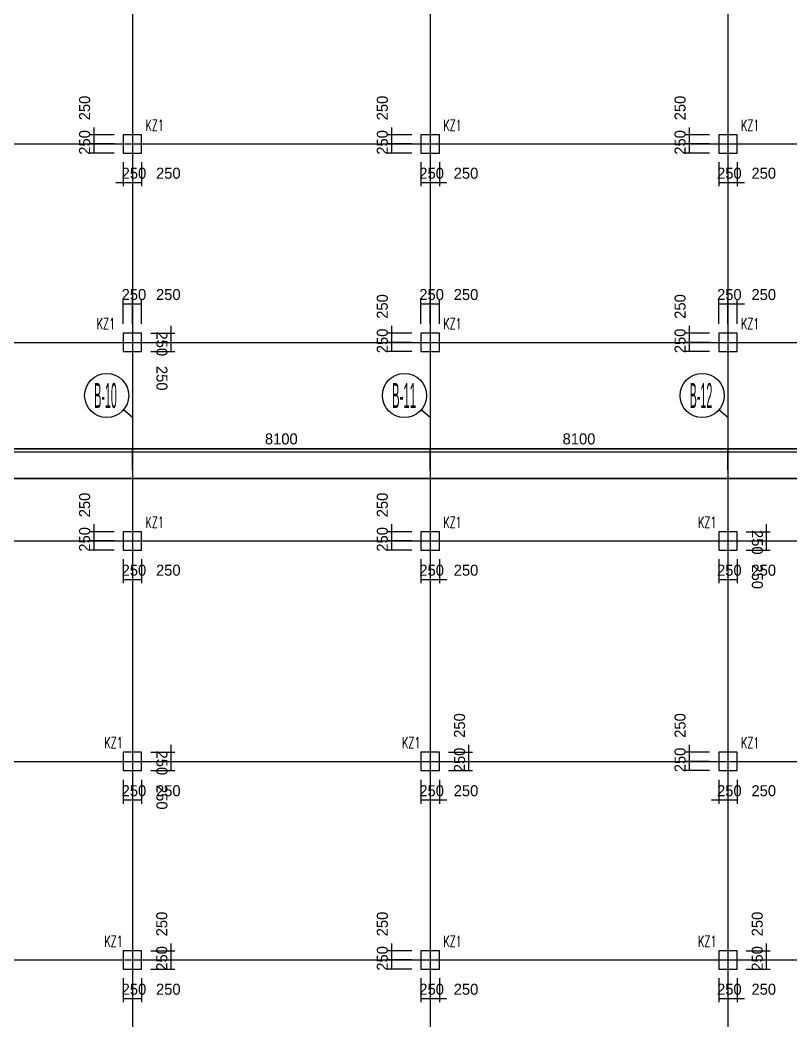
# Model space of a CAD drawing. Extents: x 387171 to 699106, y 11966 to 245688.
# Drawn here: x 543799 to 564775, y 131626 to 158858 of the extents above; entities that cross this region are included whole.
import ezdxf

# ---------------------------------------------------------------- set-up
doc = ezdxf.new("R2010")
doc.units = 0
doc.header["$LTSCALE"] = 100
doc.header["$MEASUREMENT"] = 0
for name, color, linetype in [('COLU', 7, 'Continuous'), ('DIM', 3, 'Continuous'), ('DOTE', 253, 'Continuous'), ('h后浇带', 51, 'Continuous'), ('L-AXIS', 3, 'Continuous'), ('NUM', 7, 'Continuous')]:
    doc.layers.add(name, color=color, linetype=linetype)
doc.styles.add('hztxt', font='hztxt')
doc.styles.get("Standard").update_dxf_attribs({"font": 'standard'})
doc.dimstyles.get("Standard").update_dxf_attribs({"dimtxt": 300, "dimasz": 100, "dimexe": 100, "dimexo": 250, "dimgap": 100, "dimtad": 0, "dimtoh": 1, "dimdec": 0, "dimdsep": 46, "dimcen": 0.09, "dimclrt": 7, "dimadec": 0, "dimazin": 0, "dimtfac": 1, "dimtdec": 4, "dimtofl": 0, "dimtmove": 0, "dimatfit": 3, "dimfxl": 1, "dimtolj": 1, "dimtzin": 0, "dimarcsym": 0})

# ---------------------------------------------------------------- blocks, each defined once
blk = doc.blocks.new('*D445')
at = {"layer": 'L-AXIS', "color": 0, "linetype": 'ByBlock', "lineweight": -2}
for p, q in [((563058, 146608), (563058, 147210)), ((563058, 147110), (571158, 147110)), ((571158, 146608), (571158, 147210))]:
    blk.add_line(p, q, dxfattribs=at)
for points in [[(563058, 147110), (563158, 147126), (563158, 147093)], [(571158, 147110), (571058, 147093), (571058, 147126)]]:
    blk.add_solid(points, dxfattribs=at)
at = {"layer": 'L-AXIS', "color": 7, "linetype": 'Continuous', "lineweight": -2, "insert": (567628, 147460), "char_height": 300, "width": 775, "attachment_point": 5, "style": 'hztxt'}
blk.add_mtext('8100', dxfattribs=at)
blk = doc.blocks.new('*D1638')
at = {"layer": 'L-AXIS', "color": 0, "linetype": 'ByBlock', "lineweight": -2}
for p, q in [((538758, 146608), (538758, 147210)), ((538758, 147110), (546858, 147110)), ((546858, 146608), (546858, 147210))]:
    blk.add_line(p, q, dxfattribs=at)
for points in [[(538758, 147110), (538858, 147126), (538858, 147093)], [(546858, 147110), (546758, 147093), (546758, 147126)]]:
    blk.add_solid(points, dxfattribs=at)
at = {"layer": 'L-AXIS', "color": 7, "linetype": 'Continuous', "lineweight": -2, "insert": (542808, 147460), "char_height": 300, "width": 775, "attachment_point": 5, "style": 'hztxt'}
blk.add_mtext('8100', dxfattribs=at)
blk = doc.blocks.new('*D2050')
at = {"layer": 'L-AXIS', "color": 0, "linetype": 'ByBlock', "lineweight": -2}
for p, q in [((554958, 146608), (554958, 147210)), ((554958, 147110), (563058, 147110)), ((563058, 146608), (563058, 147210))]:
    blk.add_line(p, q, dxfattribs=at)
for points in [[(554958, 147110), (555058, 147126), (555058, 147093)], [(563058, 147110), (562958, 147093), (562958, 147126)]]:
    blk.add_solid(points, dxfattribs=at)
at = {"layer": 'L-AXIS', "color": 7, "linetype": 'Continuous', "lineweight": -2, "insert": (559008, 147460), "char_height": 300, "width": 775, "attachment_point": 5, "style": 'hztxt'}
blk.add_mtext('8100', dxfattribs=at)
blk = doc.blocks.new('*D1619')
at = {"layer": 'L-AXIS', "color": 0, "linetype": 'ByBlock', "lineweight": -2}
for p, q in [((546858, 146608), (546858, 147210)), ((546858, 147110), (554958, 147110)), ((554958, 146608), (554958, 147210))]:
    blk.add_line(p, q, dxfattribs=at)
for points in [[(546858, 147110), (546958, 147126), (546958, 147093)], [(554958, 147110), (554858, 147093), (554858, 147126)]]:
    blk.add_solid(points, dxfattribs=at)
at = {"layer": 'L-AXIS', "color": 7, "linetype": 'Continuous', "lineweight": -2, "insert": (550908, 147460), "char_height": 300, "width": 775, "attachment_point": 5, "style": 'hztxt'}
blk.add_mtext('8100', dxfattribs=at)
blk = doc.blocks.new('_AXISO')
blk.add_circle((0, 0), 0.5)
blk = doc.blocks.new('*D1405')
at = {"layer": 'DIM', "color": 0, "linetype": 'ByBlock', "lineweight": -2}
for p, q in [((545808, 155938), (545808, 155288)), ((546358, 155738), (545708, 155738)), ((546358, 155488), (545708, 155488))]:
    blk.add_line(p, q, dxfattribs=at)
for points in [[(545808, 155738), (545791, 155838), (545825, 155838)], [(545808, 155488), (545825, 155388), (545791, 155388)]]:
    blk.add_solid(points, dxfattribs=at)
at = {"layer": 'DIM', "color": 7, "linetype": 'Continuous', "lineweight": -2, "insert": (545558, 156464), "char_height": 300, "width": 566.67, "attachment_point": 5, "rotation": 90, "style": 'hztxt'}
blk.add_mtext('250', dxfattribs=at)
blk = doc.blocks.new('*D1322')
at = {"layer": 'DIM', "color": 0, "linetype": 'ByBlock', "lineweight": -2}
for p, q in [((546358, 155488), (545708, 155488)), ((546358, 155238), (545708, 155238)), ((545808, 155488), (545808, 155238))]:
    blk.add_line(p, q, dxfattribs=at)
for points in [[(545808, 155488), (545825, 155388), (545791, 155388)], [(545808, 155238), (545791, 155338), (545825, 155338)]]:
    blk.add_solid(points, dxfattribs=at)
at = {"layer": 'DIM', "color": 7, "linetype": 'Continuous', "lineweight": -2, "insert": (545558, 155528), "char_height": 300, "width": 566.67, "attachment_point": 5, "rotation": 90, "style": 'hztxt'}
blk.add_mtext('250', dxfattribs=at)
blk = doc.blocks.new('*D898')
at = {"layer": 'DIM', "color": 0, "linetype": 'ByBlock', "lineweight": -2}
for p, q in [((546608, 154988), (546608, 154338)), ((546858, 154988), (546858, 154338)), ((546408, 154438), (547058, 154438))]:
    blk.add_line(p, q, dxfattribs=at)
for points in [[(546608, 154438), (546508, 154421), (546508, 154455)], [(546858, 154438), (546958, 154455), (546958, 154421)]]:
    blk.add_solid(points, dxfattribs=at)
at = {"layer": 'DIM', "color": 7, "linetype": 'Continuous', "lineweight": -2, "insert": (546898, 154688), "char_height": 300, "width": 566.67, "attachment_point": 5, "style": 'hztxt'}
blk.add_mtext('250', dxfattribs=at)
blk = doc.blocks.new('*D450')
at = {"layer": 'DIM', "color": 0, "linetype": 'ByBlock', "lineweight": -2}
for p, q in [((546858, 154988), (546858, 154338)), ((547108, 154988), (547108, 154338)), ((546858, 154438), (547108, 154438))]:
    blk.add_line(p, q, dxfattribs=at)
for points in [[(546858, 154438), (546958, 154455), (546958, 154421)], [(547108, 154438), (547008, 154421), (547008, 154455)]]:
    blk.add_solid(points, dxfattribs=at)
at = {"layer": 'DIM', "color": 7, "linetype": 'Continuous', "lineweight": -2, "insert": (547834, 154688), "char_height": 300, "width": 566.67, "attachment_point": 5, "style": 'hztxt'}
blk.add_mtext('250', dxfattribs=at)
blk = doc.blocks.new('*D35')
at = {"layer": 'DIM', "color": 0, "linetype": 'ByBlock', "lineweight": -2}
for p, q in [((553908, 155938), (553908, 155288)), ((554458, 155738), (553808, 155738)), ((554458, 155488), (553808, 155488))]:
    blk.add_line(p, q, dxfattribs=at)
for points in [[(553908, 155738), (553891, 155838), (553925, 155838)], [(553908, 155488), (553925, 155388), (553891, 155388)]]:
    blk.add_solid(points, dxfattribs=at)
at = {"layer": 'DIM', "color": 7, "linetype": 'Continuous', "lineweight": -2, "insert": (553658, 156464), "char_height": 300, "width": 566.67, "attachment_point": 5, "rotation": 90, "style": 'hztxt'}
blk.add_mtext('250', dxfattribs=at)
blk = doc.blocks.new('*D2954')
at = {"layer": 'DIM', "color": 0, "linetype": 'ByBlock', "lineweight": -2}
for p, q in [((554458, 155488), (553808, 155488)), ((554458, 155238), (553808, 155238)), ((553908, 155488), (553908, 155238))]:
    blk.add_line(p, q, dxfattribs=at)
for points in [[(553908, 155488), (553925, 155388), (553891, 155388)], [(553908, 155238), (553891, 155338), (553925, 155338)]]:
    blk.add_solid(points, dxfattribs=at)
at = {"layer": 'DIM', "color": 7, "linetype": 'Continuous', "lineweight": -2, "insert": (553658, 155528), "char_height": 300, "width": 566.67, "attachment_point": 5, "rotation": 90, "style": 'hztxt'}
blk.add_mtext('250', dxfattribs=at)
blk = doc.blocks.new('*D2559')
at = {"layer": 'DIM', "color": 0, "linetype": 'ByBlock', "lineweight": -2}
for p, q in [((554708, 154988), (554708, 154338)), ((554958, 154988), (554958, 154338)), ((554708, 154438), (554958, 154438))]:
    blk.add_line(p, q, dxfattribs=at)
for points in [[(554708, 154438), (554808, 154455), (554808, 154421)], [(554958, 154438), (554858, 154421), (554858, 154455)]]:
    blk.add_solid(points, dxfattribs=at)
at = {"layer": 'DIM', "color": 7, "linetype": 'Continuous', "lineweight": -2, "insert": (554998, 154688), "char_height": 300, "width": 566.67, "attachment_point": 5, "style": 'hztxt'}
blk.add_mtext('250', dxfattribs=at)
blk = doc.blocks.new('*D2094')
at = {"layer": 'DIM', "color": 0, "linetype": 'ByBlock', "lineweight": -2}
for p, q in [((554958, 154988), (554958, 154338)), ((555208, 154988), (555208, 154338)), ((554758, 154438), (555408, 154438))]:
    blk.add_line(p, q, dxfattribs=at)
for points in [[(554958, 154438), (554858, 154421), (554858, 154455)], [(555208, 154438), (555308, 154455), (555308, 154421)]]:
    blk.add_solid(points, dxfattribs=at)
at = {"layer": 'DIM', "color": 7, "linetype": 'Continuous', "lineweight": -2, "insert": (555934, 154688), "char_height": 300, "width": 566.67, "attachment_point": 5, "style": 'hztxt'}
blk.add_mtext('250', dxfattribs=at)
blk = doc.blocks.new('*D2055')
at = {"layer": 'DIM', "color": 0, "linetype": 'ByBlock', "lineweight": -2}
for p, q in [((562008, 155938), (562008, 155288)), ((562558, 155738), (561908, 155738)), ((562558, 155488), (561908, 155488))]:
    blk.add_line(p, q, dxfattribs=at)
for points in [[(562008, 155738), (561991, 155838), (562025, 155838)], [(562008, 155488), (562025, 155388), (561991, 155388)]]:
    blk.add_solid(points, dxfattribs=at)
at = {"layer": 'DIM', "color": 7, "linetype": 'Continuous', "lineweight": -2, "insert": (561758, 156464), "char_height": 300, "width": 566.67, "attachment_point": 5, "rotation": 90, "style": 'hztxt'}
blk.add_mtext('250', dxfattribs=at)
blk = doc.blocks.new('*D1595')
at = {"layer": 'DIM', "color": 0, "linetype": 'ByBlock', "lineweight": -2}
for p, q in [((562558, 155488), (561908, 155488)), ((562558, 155238), (561908, 155238)), ((562008, 155488), (562008, 155238))]:
    blk.add_line(p, q, dxfattribs=at)
for points in [[(562008, 155488), (562025, 155388), (561991, 155388)], [(562008, 155238), (561991, 155338), (562025, 155338)]]:
    blk.add_solid(points, dxfattribs=at)
at = {"layer": 'DIM', "color": 7, "linetype": 'Continuous', "lineweight": -2, "insert": (561758, 155528), "char_height": 300, "width": 566.67, "attachment_point": 5, "rotation": 90, "style": 'hztxt'}
blk.add_mtext('250', dxfattribs=at)
blk = doc.blocks.new('*D1174')
at = {"layer": 'DIM', "color": 0, "linetype": 'ByBlock', "lineweight": -2}
for p, q in [((562808, 154988), (562808, 154338)), ((563058, 154988), (563058, 154338)), ((562808, 154438), (563058, 154438))]:
    blk.add_line(p, q, dxfattribs=at)
for points in [[(562808, 154438), (562908, 154455), (562908, 154421)], [(563058, 154438), (562958, 154421), (562958, 154455)]]:
    blk.add_solid(points, dxfattribs=at)
at = {"layer": 'DIM', "color": 7, "linetype": 'Continuous', "lineweight": -2, "insert": (563098, 154688), "char_height": 300, "width": 566.67, "attachment_point": 5, "style": 'hztxt'}
blk.add_mtext('250', dxfattribs=at)
blk = doc.blocks.new('*D1089')
at = {"layer": 'DIM', "color": 0, "linetype": 'ByBlock', "lineweight": -2}
for p, q in [((563058, 154988), (563058, 154338)), ((563308, 154988), (563308, 154338)), ((562858, 154438), (563508, 154438))]:
    blk.add_line(p, q, dxfattribs=at)
for points in [[(563058, 154438), (562958, 154421), (562958, 154455)], [(563308, 154438), (563408, 154455), (563408, 154421)]]:
    blk.add_solid(points, dxfattribs=at)
at = {"layer": 'DIM', "color": 7, "linetype": 'Continuous', "lineweight": -2, "insert": (564034, 154688), "char_height": 300, "width": 566.67, "attachment_point": 5, "style": 'hztxt'}
blk.add_mtext('250', dxfattribs=at)
blk = doc.blocks.new('*D2981')
at = {"layer": 'DIM', "color": 0, "linetype": 'ByBlock', "lineweight": -2}
for p, q in [((546608, 150588), (546608, 151238)), ((546608, 151138), (546858, 151138)), ((546858, 150588), (546858, 151238))]:
    blk.add_line(p, q, dxfattribs=at)
for points in [[(546608, 151138), (546708, 151155), (546708, 151121)], [(546858, 151138), (546758, 151121), (546758, 151155)]]:
    blk.add_solid(points, dxfattribs=at)
at = {"layer": 'DIM', "color": 7, "linetype": 'Continuous', "lineweight": -2, "insert": (546898, 151388), "char_height": 300, "width": 566.67, "attachment_point": 5, "style": 'hztxt'}
blk.add_mtext('250', dxfattribs=at)
blk = doc.blocks.new('*D2544')
at = {"layer": 'DIM', "color": 0, "linetype": 'ByBlock', "lineweight": -2}
for p, q in [((546858, 150588), (546858, 151238)), ((546858, 151138), (547108, 151138)), ((547108, 150588), (547108, 151238))]:
    blk.add_line(p, q, dxfattribs=at)
for points in [[(546858, 151138), (546958, 151155), (546958, 151121)], [(547108, 151138), (547008, 151121), (547008, 151155)]]:
    blk.add_solid(points, dxfattribs=at)
at = {"layer": 'DIM', "color": 7, "linetype": 'Continuous', "lineweight": -2, "insert": (547834, 151388), "char_height": 300, "width": 566.67, "attachment_point": 5, "style": 'hztxt'}
blk.add_mtext('250', dxfattribs=at)
blk = doc.blocks.new('*D2128')
at = {"layer": 'DIM', "color": 0, "linetype": 'ByBlock', "lineweight": -2}
for p, q in [((547358, 150088), (548008, 150088)), ((547908, 149838), (547908, 150088)), ((547358, 149838), (548008, 149838))]:
    blk.add_line(p, q, dxfattribs=at)
for points in [[(547908, 150088), (547925, 149988), (547891, 149988)], [(547908, 149838), (547891, 149938), (547925, 149938)]]:
    blk.add_solid(points, dxfattribs=at)
at = {"layer": 'DIM', "color": 7, "linetype": 'Continuous', "lineweight": -2, "insert": (547658, 149112), "char_height": 300, "width": 566.67, "attachment_point": 5, "rotation": 270, "style": 'hztxt'}
blk.add_mtext('250', dxfattribs=at)
blk = doc.blocks.new('*D2035')
at = {"layer": 'DIM', "color": 0, "linetype": 'ByBlock', "lineweight": -2}
for p, q in [((547358, 150338), (548008, 150338)), ((547908, 149888), (547908, 150538)), ((547358, 150088), (548008, 150088))]:
    blk.add_line(p, q, dxfattribs=at)
for points in [[(547908, 150338), (547891, 150438), (547925, 150438)], [(547908, 150088), (547925, 149988), (547891, 149988)]]:
    blk.add_solid(points, dxfattribs=at)
at = {"layer": 'DIM', "color": 7, "linetype": 'Continuous', "lineweight": -2, "insert": (547658, 150048), "char_height": 300, "width": 566.67, "attachment_point": 5, "rotation": 270, "style": 'hztxt'}
blk.add_mtext('250', dxfattribs=at)
blk = doc.blocks.new('*D1617')
at = {"layer": 'DIM', "color": 0, "linetype": 'ByBlock', "lineweight": -2}
for p, q in [((554458, 150338), (553808, 150338)), ((553908, 150538), (553908, 149888)), ((554458, 150088), (553808, 150088))]:
    blk.add_line(p, q, dxfattribs=at)
for points in [[(553908, 150338), (553891, 150438), (553925, 150438)], [(553908, 150088), (553925, 149988), (553891, 149988)]]:
    blk.add_solid(points, dxfattribs=at)
at = {"layer": 'DIM', "color": 7, "linetype": 'Continuous', "lineweight": -2, "insert": (553658, 151064), "char_height": 300, "width": 566.67, "attachment_point": 5, "rotation": 90, "style": 'hztxt'}
blk.add_mtext('250', dxfattribs=at)
blk = doc.blocks.new('*D1154')
at = {"layer": 'DIM', "color": 0, "linetype": 'ByBlock', "lineweight": -2}
for p, q in [((554458, 150088), (553808, 150088)), ((553908, 150088), (553908, 149838)), ((554458, 149838), (553808, 149838))]:
    blk.add_line(p, q, dxfattribs=at)
for points in [[(553908, 150088), (553925, 149988), (553891, 149988)], [(553908, 149838), (553891, 149938), (553925, 149938)]]:
    blk.add_solid(points, dxfattribs=at)
at = {"layer": 'DIM', "color": 7, "linetype": 'Continuous', "lineweight": -2, "insert": (553658, 150128), "char_height": 300, "width": 566.67, "attachment_point": 5, "rotation": 90, "style": 'hztxt'}
blk.add_mtext('250', dxfattribs=at)
blk = doc.blocks.new('*D1112')
at = {"layer": 'DIM', "color": 0, "linetype": 'ByBlock', "lineweight": -2}
for p, q in [((554708, 150588), (554708, 151238)), ((554708, 151138), (554958, 151138)), ((554958, 150588), (554958, 151238))]:
    blk.add_line(p, q, dxfattribs=at)
for points in [[(554708, 151138), (554808, 151155), (554808, 151121)], [(554958, 151138), (554858, 151121), (554858, 151155)]]:
    blk.add_solid(points, dxfattribs=at)
at = {"layer": 'DIM', "color": 7, "linetype": 'Continuous', "lineweight": -2, "insert": (554998, 151388), "char_height": 300, "width": 566.67, "attachment_point": 5, "style": 'hztxt'}
blk.add_mtext('250', dxfattribs=at)
blk = doc.blocks.new('*D657')
at = {"layer": 'DIM', "color": 0, "linetype": 'ByBlock', "lineweight": -2}
for p, q in [((554958, 150588), (554958, 151238)), ((554958, 151138), (555208, 151138)), ((555208, 150588), (555208, 151238))]:
    blk.add_line(p, q, dxfattribs=at)
for points in [[(554958, 151138), (555058, 151155), (555058, 151121)], [(555208, 151138), (555108, 151121), (555108, 151155)]]:
    blk.add_solid(points, dxfattribs=at)
at = {"layer": 'DIM', "color": 7, "linetype": 'Continuous', "lineweight": -2, "insert": (555934, 151388), "char_height": 300, "width": 566.67, "attachment_point": 5, "style": 'hztxt'}
blk.add_mtext('250', dxfattribs=at)
blk = doc.blocks.new('*D258')
at = {"layer": 'DIM', "color": 0, "linetype": 'ByBlock', "lineweight": -2}
for p, q in [((562558, 150338), (561908, 150338)), ((562008, 150538), (562008, 149888)), ((562558, 150088), (561908, 150088))]:
    blk.add_line(p, q, dxfattribs=at)
for points in [[(562008, 150338), (561991, 150438), (562025, 150438)], [(562008, 150088), (562025, 149988), (561991, 149988)]]:
    blk.add_solid(points, dxfattribs=at)
at = {"layer": 'DIM', "color": 7, "linetype": 'Continuous', "lineweight": -2, "insert": (561758, 151064), "char_height": 300, "width": 566.67, "attachment_point": 5, "rotation": 90, "style": 'hztxt'}
blk.add_mtext('250', dxfattribs=at)
blk = doc.blocks.new('*D164')
at = {"layer": 'DIM', "color": 0, "linetype": 'ByBlock', "lineweight": -2}
for p, q in [((562558, 150088), (561908, 150088)), ((562008, 150088), (562008, 149838)), ((562558, 149838), (561908, 149838))]:
    blk.add_line(p, q, dxfattribs=at)
for points in [[(562008, 150088), (562025, 149988), (561991, 149988)], [(562008, 149838), (561991, 149938), (562025, 149938)]]:
    blk.add_solid(points, dxfattribs=at)
at = {"layer": 'DIM', "color": 7, "linetype": 'Continuous', "lineweight": -2, "insert": (561758, 150128), "char_height": 300, "width": 566.67, "attachment_point": 5, "rotation": 90, "style": 'hztxt'}
blk.add_mtext('250', dxfattribs=at)
blk = doc.blocks.new('*D2755')
at = {"layer": 'DIM', "color": 0, "linetype": 'ByBlock', "lineweight": -2}
for p, q in [((562808, 150588), (562808, 151238)), ((562808, 151138), (563058, 151138)), ((563058, 150588), (563058, 151238))]:
    blk.add_line(p, q, dxfattribs=at)
for points in [[(562808, 151138), (562908, 151155), (562908, 151121)], [(563058, 151138), (562958, 151121), (562958, 151155)]]:
    blk.add_solid(points, dxfattribs=at)
at = {"layer": 'DIM', "color": 7, "linetype": 'Continuous', "lineweight": -2, "insert": (563098, 151388), "char_height": 300, "width": 566.67, "attachment_point": 5, "style": 'hztxt'}
blk.add_mtext('250', dxfattribs=at)
blk = doc.blocks.new('*D2318')
at = {"layer": 'DIM', "color": 0, "linetype": 'ByBlock', "lineweight": -2}
for p, q in [((562858, 151138), (563508, 151138)), ((563058, 150588), (563058, 151238)), ((563308, 150588), (563308, 151238))]:
    blk.add_line(p, q, dxfattribs=at)
for points in [[(563058, 151138), (562958, 151121), (562958, 151155)], [(563308, 151138), (563408, 151155), (563408, 151121)]]:
    blk.add_solid(points, dxfattribs=at)
at = {"layer": 'DIM', "color": 7, "linetype": 'Continuous', "lineweight": -2, "insert": (564034, 151388), "char_height": 300, "width": 566.67, "attachment_point": 5, "style": 'hztxt'}
blk.add_mtext('250', dxfattribs=at)
blk = doc.blocks.new('*D1171')
at = {"layer": 'DIM', "color": 0, "linetype": 'ByBlock', "lineweight": -2}
for p, q in [((546358, 144938), (545708, 144938)), ((545808, 145138), (545808, 144488)), ((546358, 144688), (545708, 144688))]:
    blk.add_line(p, q, dxfattribs=at)
for points in [[(545808, 144938), (545791, 145038), (545825, 145038)], [(545808, 144688), (545825, 144588), (545791, 144588)]]:
    blk.add_solid(points, dxfattribs=at)
at = {"layer": 'DIM', "color": 7, "linetype": 'Continuous', "lineweight": -2, "insert": (545558, 145664), "char_height": 300, "width": 566.67, "attachment_point": 5, "rotation": 90, "style": 'hztxt'}
blk.add_mtext('250', dxfattribs=at)
blk = doc.blocks.new('*D1087')
at = {"layer": 'DIM', "color": 0, "linetype": 'ByBlock', "lineweight": -2}
for p, q in [((546358, 144688), (545708, 144688)), ((545808, 144688), (545808, 144438)), ((546358, 144438), (545708, 144438))]:
    blk.add_line(p, q, dxfattribs=at)
for points in [[(545808, 144688), (545825, 144588), (545791, 144588)], [(545808, 144438), (545791, 144538), (545825, 144538)]]:
    blk.add_solid(points, dxfattribs=at)
at = {"layer": 'DIM', "color": 7, "linetype": 'Continuous', "lineweight": -2, "insert": (545558, 144728), "char_height": 300, "width": 566.67, "attachment_point": 5, "rotation": 90, "style": 'hztxt'}
blk.add_mtext('250', dxfattribs=at)
blk = doc.blocks.new('*D670')
at = {"layer": 'DIM', "color": 0, "linetype": 'ByBlock', "lineweight": -2}
for p, q in [((546608, 144188), (546608, 143538)), ((546858, 144188), (546858, 143538)), ((546608, 143638), (546858, 143638))]:
    blk.add_line(p, q, dxfattribs=at)
for points in [[(546608, 143638), (546708, 143655), (546708, 143621)], [(546858, 143638), (546758, 143621), (546758, 143655)]]:
    blk.add_solid(points, dxfattribs=at)
at = {"layer": 'DIM', "color": 7, "linetype": 'Continuous', "lineweight": -2, "insert": (546898, 143888), "char_height": 300, "width": 566.67, "attachment_point": 5, "style": 'hztxt'}
blk.add_mtext('250', dxfattribs=at)
blk = doc.blocks.new('*D226')
at = {"layer": 'DIM', "color": 0, "linetype": 'ByBlock', "lineweight": -2}
for p, q in [((546858, 144188), (546858, 143538)), ((547108, 144188), (547108, 143538)), ((546858, 143638), (547108, 143638))]:
    blk.add_line(p, q, dxfattribs=at)
for points in [[(546858, 143638), (546958, 143655), (546958, 143621)], [(547108, 143638), (547008, 143621), (547008, 143655)]]:
    blk.add_solid(points, dxfattribs=at)
at = {"layer": 'DIM', "color": 7, "linetype": 'Continuous', "lineweight": -2, "insert": (547834, 143888), "char_height": 300, "width": 566.67, "attachment_point": 5, "style": 'hztxt'}
blk.add_mtext('250', dxfattribs=at)
blk = doc.blocks.new('*D2813')
at = {"layer": 'DIM', "color": 0, "linetype": 'ByBlock', "lineweight": -2}
for p, q in [((554458, 144938), (553808, 144938)), ((553908, 145138), (553908, 144488)), ((554458, 144688), (553808, 144688))]:
    blk.add_line(p, q, dxfattribs=at)
for points in [[(553908, 144938), (553891, 145038), (553925, 145038)], [(553908, 144688), (553925, 144588), (553891, 144588)]]:
    blk.add_solid(points, dxfattribs=at)
at = {"layer": 'DIM', "color": 7, "linetype": 'Continuous', "lineweight": -2, "insert": (553658, 145664), "char_height": 300, "width": 566.67, "attachment_point": 5, "rotation": 90, "style": 'hztxt'}
blk.add_mtext('250', dxfattribs=at)
blk = doc.blocks.new('*D2740')
at = {"layer": 'DIM', "color": 0, "linetype": 'ByBlock', "lineweight": -2}
for p, q in [((554458, 144688), (553808, 144688)), ((553908, 144688), (553908, 144438)), ((554458, 144438), (553808, 144438))]:
    blk.add_line(p, q, dxfattribs=at)
for points in [[(553908, 144688), (553925, 144588), (553891, 144588)], [(553908, 144438), (553891, 144538), (553925, 144538)]]:
    blk.add_solid(points, dxfattribs=at)
at = {"layer": 'DIM', "color": 7, "linetype": 'Continuous', "lineweight": -2, "insert": (553658, 144728), "char_height": 300, "width": 566.67, "attachment_point": 5, "rotation": 90, "style": 'hztxt'}
blk.add_mtext('250', dxfattribs=at)
blk = doc.blocks.new('*D2347')
at = {"layer": 'DIM', "color": 0, "linetype": 'ByBlock', "lineweight": -2}
for p, q in [((554708, 144188), (554708, 143538)), ((554958, 144188), (554958, 143538)), ((554708, 143638), (554958, 143638))]:
    blk.add_line(p, q, dxfattribs=at)
for points in [[(554708, 143638), (554808, 143655), (554808, 143621)], [(554958, 143638), (554858, 143621), (554858, 143655)]]:
    blk.add_solid(points, dxfattribs=at)
at = {"layer": 'DIM', "color": 7, "linetype": 'Continuous', "lineweight": -2, "insert": (554998, 143888), "char_height": 300, "width": 566.67, "attachment_point": 5, "style": 'hztxt'}
blk.add_mtext('250', dxfattribs=at)
blk = doc.blocks.new('*D1867')
at = {"layer": 'DIM', "color": 0, "linetype": 'ByBlock', "lineweight": -2}
for p, q in [((554958, 144188), (554958, 143538)), ((555208, 144188), (555208, 143538)), ((554758, 143638), (555408, 143638))]:
    blk.add_line(p, q, dxfattribs=at)
for points in [[(554958, 143638), (554858, 143621), (554858, 143655)], [(555208, 143638), (555308, 143655), (555308, 143621)]]:
    blk.add_solid(points, dxfattribs=at)
at = {"layer": 'DIM', "color": 7, "linetype": 'Continuous', "lineweight": -2, "insert": (555934, 143888), "char_height": 300, "width": 566.67, "attachment_point": 5, "style": 'hztxt'}
blk.add_mtext('250', dxfattribs=at)
blk = doc.blocks.new('*D1831')
at = {"layer": 'DIM', "color": 0, "linetype": 'ByBlock', "lineweight": -2}
for p, q in [((562808, 144188), (562808, 143538)), ((563058, 144188), (563058, 143538)), ((562808, 143638), (563058, 143638))]:
    blk.add_line(p, q, dxfattribs=at)
for points in [[(562808, 143638), (562908, 143655), (562908, 143621)], [(563058, 143638), (562958, 143621), (562958, 143655)]]:
    blk.add_solid(points, dxfattribs=at)
at = {"layer": 'DIM', "color": 7, "linetype": 'Continuous', "lineweight": -2, "insert": (563098, 143888), "char_height": 300, "width": 566.67, "attachment_point": 5, "style": 'hztxt'}
blk.add_mtext('250', dxfattribs=at)
blk = doc.blocks.new('*D1382')
at = {"layer": 'DIM', "color": 0, "linetype": 'ByBlock', "lineweight": -2}
for p, q in [((563058, 144188), (563058, 143538)), ((563308, 144188), (563308, 143538)), ((563058, 143638), (563308, 143638))]:
    blk.add_line(p, q, dxfattribs=at)
for points in [[(563058, 143638), (563158, 143655), (563158, 143621)], [(563308, 143638), (563208, 143621), (563208, 143655)]]:
    blk.add_solid(points, dxfattribs=at)
at = {"layer": 'DIM', "color": 7, "linetype": 'Continuous', "lineweight": -2, "insert": (564034, 143888), "char_height": 300, "width": 566.67, "attachment_point": 5, "style": 'hztxt'}
blk.add_mtext('250', dxfattribs=at)
blk = doc.blocks.new('*D957')
at = {"layer": 'DIM', "color": 0, "linetype": 'ByBlock', "lineweight": -2}
for p, q in [((563558, 144688), (564208, 144688)), ((564108, 144438), (564108, 144688)), ((563558, 144438), (564208, 144438))]:
    blk.add_line(p, q, dxfattribs=at)
for points in [[(564108, 144688), (564125, 144588), (564091, 144588)], [(564108, 144438), (564091, 144538), (564125, 144538)]]:
    blk.add_solid(points, dxfattribs=at)
at = {"layer": 'DIM', "color": 7, "linetype": 'Continuous', "lineweight": -2, "insert": (563858, 143712), "char_height": 300, "width": 566.67, "attachment_point": 5, "rotation": 270, "style": 'hztxt'}
blk.add_mtext('250', dxfattribs=at)
blk = doc.blocks.new('*D872')
at = {"layer": 'DIM', "color": 0, "linetype": 'ByBlock', "lineweight": -2}
for p, q in [((563558, 144938), (564208, 144938)), ((564108, 144488), (564108, 145138)), ((563558, 144688), (564208, 144688))]:
    blk.add_line(p, q, dxfattribs=at)
for points in [[(564108, 144938), (564091, 145038), (564125, 145038)], [(564108, 144688), (564125, 144588), (564091, 144588)]]:
    blk.add_solid(points, dxfattribs=at)
at = {"layer": 'DIM', "color": 7, "linetype": 'Continuous', "lineweight": -2, "insert": (563858, 144648), "char_height": 300, "width": 566.67, "attachment_point": 5, "rotation": 270, "style": 'hztxt'}
blk.add_mtext('250', dxfattribs=at)
blk = doc.blocks.new('*D2849')
at = {"layer": 'DIM', "color": 0, "linetype": 'ByBlock', "lineweight": -2}
for p, q in [((546608, 138188), (546608, 137538)), ((546858, 138188), (546858, 137538)), ((546608, 137638), (546858, 137638))]:
    blk.add_line(p, q, dxfattribs=at)
for points in [[(546608, 137638), (546708, 137655), (546708, 137621)], [(546858, 137638), (546758, 137621), (546758, 137655)]]:
    blk.add_solid(points, dxfattribs=at)
at = {"layer": 'DIM', "color": 7, "linetype": 'Continuous', "lineweight": -2, "insert": (546898, 137888), "char_height": 300, "width": 566.67, "attachment_point": 5, "style": 'hztxt'}
blk.add_mtext('250', dxfattribs=at)
blk = doc.blocks.new('*D2417')
at = {"layer": 'DIM', "color": 0, "linetype": 'ByBlock', "lineweight": -2}
for p, q in [((546858, 138188), (546858, 137538)), ((547108, 138188), (547108, 137538)), ((546858, 137638), (547108, 137638))]:
    blk.add_line(p, q, dxfattribs=at)
for points in [[(546858, 137638), (546958, 137655), (546958, 137621)], [(547108, 137638), (547008, 137621), (547008, 137655)]]:
    blk.add_solid(points, dxfattribs=at)
at = {"layer": 'DIM', "color": 7, "linetype": 'Continuous', "lineweight": -2, "insert": (547834, 137888), "char_height": 300, "width": 566.67, "attachment_point": 5, "style": 'hztxt'}
blk.add_mtext('250', dxfattribs=at)
blk = doc.blocks.new('*D1980')
at = {"layer": 'DIM', "color": 0, "linetype": 'ByBlock', "lineweight": -2}
for p, q in [((547358, 138688), (548008, 138688)), ((547908, 138438), (547908, 138688)), ((547358, 138438), (548008, 138438))]:
    blk.add_line(p, q, dxfattribs=at)
for points in [[(547908, 138688), (547925, 138588), (547891, 138588)], [(547908, 138438), (547891, 138538), (547925, 138538)]]:
    blk.add_solid(points, dxfattribs=at)
at = {"layer": 'DIM', "color": 7, "linetype": 'Continuous', "lineweight": -2, "insert": (547658, 137712), "char_height": 300, "width": 566.67, "attachment_point": 5, "rotation": 270, "style": 'hztxt'}
blk.add_mtext('250', dxfattribs=at)
blk = doc.blocks.new('*D1896')
at = {"layer": 'DIM', "color": 0, "linetype": 'ByBlock', "lineweight": -2}
for p, q in [((547358, 138938), (548008, 138938)), ((547908, 138488), (547908, 139138)), ((547358, 138688), (548008, 138688))]:
    blk.add_line(p, q, dxfattribs=at)
for points in [[(547908, 138938), (547891, 139038), (547925, 139038)], [(547908, 138688), (547925, 138588), (547891, 138588)]]:
    blk.add_solid(points, dxfattribs=at)
at = {"layer": 'DIM', "color": 7, "linetype": 'Continuous', "lineweight": -2, "insert": (547658, 138648), "char_height": 300, "width": 566.67, "attachment_point": 5, "rotation": 270, "style": 'hztxt'}
blk.add_mtext('250', dxfattribs=at)
blk = doc.blocks.new('*D1496')
at = {"layer": 'DIM', "color": 0, "linetype": 'ByBlock', "lineweight": -2}
for p, q in [((554708, 138188), (554708, 137538)), ((554958, 138188), (554958, 137538)), ((554708, 137638), (554958, 137638))]:
    blk.add_line(p, q, dxfattribs=at)
for points in [[(554708, 137638), (554808, 137655), (554808, 137621)], [(554958, 137638), (554858, 137621), (554858, 137655)]]:
    blk.add_solid(points, dxfattribs=at)
at = {"layer": 'DIM', "color": 7, "linetype": 'Continuous', "lineweight": -2, "insert": (554998, 137888), "char_height": 300, "width": 566.67, "attachment_point": 5, "style": 'hztxt'}
blk.add_mtext('250', dxfattribs=at)
blk = doc.blocks.new('*D1025')
at = {"layer": 'DIM', "color": 0, "linetype": 'ByBlock', "lineweight": -2}
for p, q in [((554958, 138188), (554958, 137538)), ((555208, 138188), (555208, 137538)), ((554758, 137638), (555408, 137638))]:
    blk.add_line(p, q, dxfattribs=at)
for points in [[(554958, 137638), (554858, 137621), (554858, 137655)], [(555208, 137638), (555308, 137655), (555308, 137621)]]:
    blk.add_solid(points, dxfattribs=at)
at = {"layer": 'DIM', "color": 7, "linetype": 'Continuous', "lineweight": -2, "insert": (555934, 137888), "char_height": 300, "width": 566.67, "attachment_point": 5, "style": 'hztxt'}
blk.add_mtext('250', dxfattribs=at)
blk = doc.blocks.new('*D988')
at = {"layer": 'DIM', "color": 0, "linetype": 'ByBlock', "lineweight": -2}
for p, q in [((555458, 138688), (556108, 138688)), ((556008, 138438), (556008, 138688)), ((555458, 138438), (556108, 138438))]:
    blk.add_line(p, q, dxfattribs=at)
for points in [[(556008, 138688), (556025, 138588), (555991, 138588)], [(556008, 138438), (555991, 138538), (556025, 138538)]]:
    blk.add_solid(points, dxfattribs=at)
at = {"layer": 'DIM', "color": 7, "linetype": 'Continuous', "lineweight": -2, "insert": (555758, 138728), "char_height": 300, "width": 566.67, "attachment_point": 5, "rotation": 90, "style": 'hztxt'}
blk.add_mtext('250', dxfattribs=at)
blk = doc.blocks.new('*D539')
at = {"layer": 'DIM', "color": 0, "linetype": 'ByBlock', "lineweight": -2}
for p, q in [((555458, 138938), (556108, 138938)), ((556008, 138488), (556008, 139138)), ((555458, 138688), (556108, 138688))]:
    blk.add_line(p, q, dxfattribs=at)
for points in [[(556008, 138938), (555991, 139038), (556025, 139038)], [(556008, 138688), (556025, 138588), (555991, 138588)]]:
    blk.add_solid(points, dxfattribs=at)
at = {"layer": 'DIM', "color": 7, "linetype": 'Continuous', "lineweight": -2, "insert": (555758, 139664), "char_height": 300, "width": 566.67, "attachment_point": 5, "rotation": 90, "style": 'hztxt'}
blk.add_mtext('250', dxfattribs=at)
blk = doc.blocks.new('*D128')
at = {"layer": 'DIM', "color": 0, "linetype": 'ByBlock', "lineweight": -2}
for p, q in [((562558, 138938), (561908, 138938)), ((562008, 139138), (562008, 138488)), ((562558, 138688), (561908, 138688))]:
    blk.add_line(p, q, dxfattribs=at)
for points in [[(562008, 138938), (561991, 139038), (562025, 139038)], [(562008, 138688), (562025, 138588), (561991, 138588)]]:
    blk.add_solid(points, dxfattribs=at)
at = {"layer": 'DIM', "color": 7, "linetype": 'Continuous', "lineweight": -2, "insert": (561758, 139664), "char_height": 300, "width": 566.67, "attachment_point": 5, "rotation": 90, "style": 'hztxt'}
blk.add_mtext('250', dxfattribs=at)
blk = doc.blocks.new('*D45')
at = {"layer": 'DIM', "color": 0, "linetype": 'ByBlock', "lineweight": -2}
for p, q in [((562558, 138688), (561908, 138688)), ((562008, 138688), (562008, 138438)), ((562558, 138438), (561908, 138438))]:
    blk.add_line(p, q, dxfattribs=at)
for points in [[(562008, 138688), (562025, 138588), (561991, 138588)], [(562008, 138438), (561991, 138538), (562025, 138538)]]:
    blk.add_solid(points, dxfattribs=at)
at = {"layer": 'DIM', "color": 7, "linetype": 'Continuous', "lineweight": -2, "insert": (561758, 138728), "char_height": 300, "width": 566.67, "attachment_point": 5, "rotation": 90, "style": 'hztxt'}
blk.add_mtext('250', dxfattribs=at)
blk = doc.blocks.new('*D2650')
at = {"layer": 'DIM', "color": 0, "linetype": 'ByBlock', "lineweight": -2}
for p, q in [((562808, 138188), (562808, 137538)), ((563058, 138188), (563058, 137538)), ((562608, 137638), (563258, 137638))]:
    blk.add_line(p, q, dxfattribs=at)
for points in [[(562808, 137638), (562708, 137621), (562708, 137655)], [(563058, 137638), (563158, 137655), (563158, 137621)]]:
    blk.add_solid(points, dxfattribs=at)
at = {"layer": 'DIM', "color": 7, "linetype": 'Continuous', "lineweight": -2, "insert": (563098, 137888), "char_height": 300, "width": 566.67, "attachment_point": 5, "style": 'hztxt'}
blk.add_mtext('250', dxfattribs=at)
blk = doc.blocks.new('*D2206')
at = {"layer": 'DIM', "color": 0, "linetype": 'ByBlock', "lineweight": -2}
for p, q in [((563058, 138188), (563058, 137538)), ((563308, 138188), (563308, 137538)), ((563058, 137638), (563308, 137638))]:
    blk.add_line(p, q, dxfattribs=at)
for points in [[(563058, 137638), (563158, 137655), (563158, 137621)], [(563308, 137638), (563208, 137621), (563208, 137655)]]:
    blk.add_solid(points, dxfattribs=at)
at = {"layer": 'DIM', "color": 7, "linetype": 'Continuous', "lineweight": -2, "insert": (564034, 137888), "char_height": 300, "width": 566.67, "attachment_point": 5, "style": 'hztxt'}
blk.add_mtext('250', dxfattribs=at)
blk = doc.blocks.new('*D1072')
at = {"layer": 'DIM', "color": 0, "linetype": 'ByBlock', "lineweight": -2}
for p, q in [((546608, 132788), (546608, 132138)), ((546858, 132788), (546858, 132138)), ((546608, 132238), (546858, 132238))]:
    blk.add_line(p, q, dxfattribs=at)
for points in [[(546608, 132238), (546708, 132255), (546708, 132221)], [(546858, 132238), (546758, 132221), (546758, 132255)]]:
    blk.add_solid(points, dxfattribs=at)
at = {"layer": 'DIM', "color": 7, "linetype": 'Continuous', "lineweight": -2, "insert": (546898, 132488), "char_height": 300, "width": 566.67, "attachment_point": 5, "style": 'hztxt'}
blk.add_mtext('250', dxfattribs=at)
blk = doc.blocks.new('*D995')
at = {"layer": 'DIM', "color": 0, "linetype": 'ByBlock', "lineweight": -2}
for p, q in [((546858, 132788), (546858, 132138)), ((547108, 132788), (547108, 132138)), ((546858, 132238), (547108, 132238))]:
    blk.add_line(p, q, dxfattribs=at)
for points in [[(546858, 132238), (546958, 132255), (546958, 132221)], [(547108, 132238), (547008, 132221), (547008, 132255)]]:
    blk.add_solid(points, dxfattribs=at)
at = {"layer": 'DIM', "color": 7, "linetype": 'Continuous', "lineweight": -2, "insert": (547834, 132488), "char_height": 300, "width": 566.67, "attachment_point": 5, "style": 'hztxt'}
blk.add_mtext('250', dxfattribs=at)
blk = doc.blocks.new('*D586')
at = {"layer": 'DIM', "color": 0, "linetype": 'ByBlock', "lineweight": -2}
for p, q in [((547358, 133288), (548008, 133288)), ((547908, 133038), (547908, 133288)), ((547358, 133038), (548008, 133038))]:
    blk.add_line(p, q, dxfattribs=at)
for points in [[(547908, 133288), (547925, 133188), (547891, 133188)], [(547908, 133038), (547891, 133138), (547925, 133138)]]:
    blk.add_solid(points, dxfattribs=at)
at = {"layer": 'DIM', "color": 7, "linetype": 'Continuous', "lineweight": -2, "insert": (547658, 133328), "char_height": 300, "width": 566.67, "attachment_point": 5, "rotation": 90, "style": 'hztxt'}
blk.add_mtext('250', dxfattribs=at)
blk = doc.blocks.new('*D131')
at = {"layer": 'DIM', "color": 0, "linetype": 'ByBlock', "lineweight": -2}
for p, q in [((547908, 133088), (547908, 133738)), ((547358, 133538), (548008, 133538)), ((547358, 133288), (548008, 133288))]:
    blk.add_line(p, q, dxfattribs=at)
for points in [[(547908, 133538), (547891, 133638), (547925, 133638)], [(547908, 133288), (547925, 133188), (547891, 133188)]]:
    blk.add_solid(points, dxfattribs=at)
at = {"layer": 'DIM', "color": 7, "linetype": 'Continuous', "lineweight": -2, "insert": (547658, 134264), "char_height": 300, "width": 566.67, "attachment_point": 5, "rotation": 90, "style": 'hztxt'}
blk.add_mtext('250', dxfattribs=at)
blk = doc.blocks.new('*D2721')
at = {"layer": 'DIM', "color": 0, "linetype": 'ByBlock', "lineweight": -2}
for p, q in [((553908, 133738), (553908, 133088)), ((554458, 133538), (553808, 133538)), ((554458, 133288), (553808, 133288))]:
    blk.add_line(p, q, dxfattribs=at)
for points in [[(553908, 133538), (553891, 133638), (553925, 133638)], [(553908, 133288), (553925, 133188), (553891, 133188)]]:
    blk.add_solid(points, dxfattribs=at)
at = {"layer": 'DIM', "color": 7, "linetype": 'Continuous', "lineweight": -2, "insert": (553658, 134264), "char_height": 300, "width": 566.67, "attachment_point": 5, "rotation": 90, "style": 'hztxt'}
blk.add_mtext('250', dxfattribs=at)
blk = doc.blocks.new('*D2654')
at = {"layer": 'DIM', "color": 0, "linetype": 'ByBlock', "lineweight": -2}
for p, q in [((554458, 133288), (553808, 133288)), ((553908, 133288), (553908, 133038)), ((554458, 133038), (553808, 133038))]:
    blk.add_line(p, q, dxfattribs=at)
for points in [[(553908, 133288), (553925, 133188), (553891, 133188)], [(553908, 133038), (553891, 133138), (553925, 133138)]]:
    blk.add_solid(points, dxfattribs=at)
at = {"layer": 'DIM', "color": 7, "linetype": 'Continuous', "lineweight": -2, "insert": (553658, 133328), "char_height": 300, "width": 566.67, "attachment_point": 5, "rotation": 90, "style": 'hztxt'}
blk.add_mtext('250', dxfattribs=at)
blk = doc.blocks.new('*D2250')
at = {"layer": 'DIM', "color": 0, "linetype": 'ByBlock', "lineweight": -2}
for p, q in [((554708, 132788), (554708, 132138)), ((554958, 132788), (554958, 132138)), ((554708, 132238), (554958, 132238))]:
    blk.add_line(p, q, dxfattribs=at)
for points in [[(554708, 132238), (554808, 132255), (554808, 132221)], [(554958, 132238), (554858, 132221), (554858, 132255)]]:
    blk.add_solid(points, dxfattribs=at)
at = {"layer": 'DIM', "color": 7, "linetype": 'Continuous', "lineweight": -2, "insert": (554998, 132488), "char_height": 300, "width": 566.67, "attachment_point": 5, "style": 'hztxt'}
blk.add_mtext('250', dxfattribs=at)
blk = doc.blocks.new('*D1769')
at = {"layer": 'DIM', "color": 0, "linetype": 'ByBlock', "lineweight": -2}
for p, q in [((554958, 132788), (554958, 132138)), ((555208, 132788), (555208, 132138)), ((554758, 132238), (555408, 132238))]:
    blk.add_line(p, q, dxfattribs=at)
for points in [[(554958, 132238), (554858, 132221), (554858, 132255)], [(555208, 132238), (555308, 132255), (555308, 132221)]]:
    blk.add_solid(points, dxfattribs=at)
at = {"layer": 'DIM', "color": 7, "linetype": 'Continuous', "lineweight": -2, "insert": (555934, 132488), "char_height": 300, "width": 566.67, "attachment_point": 5, "style": 'hztxt'}
blk.add_mtext('250', dxfattribs=at)
blk = doc.blocks.new('*D1742')
at = {"layer": 'DIM', "color": 0, "linetype": 'ByBlock', "lineweight": -2}
for p, q in [((562808, 132788), (562808, 132138)), ((563058, 132788), (563058, 132138)), ((562808, 132238), (563058, 132238))]:
    blk.add_line(p, q, dxfattribs=at)
for points in [[(562808, 132238), (562908, 132255), (562908, 132221)], [(563058, 132238), (562958, 132221), (562958, 132255)]]:
    blk.add_solid(points, dxfattribs=at)
at = {"layer": 'DIM', "color": 7, "linetype": 'Continuous', "lineweight": -2, "insert": (563098, 132488), "char_height": 300, "width": 566.67, "attachment_point": 5, "style": 'hztxt'}
blk.add_mtext('250', dxfattribs=at)
blk = doc.blocks.new('*D1288')
at = {"layer": 'DIM', "color": 0, "linetype": 'ByBlock', "lineweight": -2}
for p, q in [((563058, 132788), (563058, 132138)), ((563308, 132788), (563308, 132138)), ((562858, 132238), (563508, 132238))]:
    blk.add_line(p, q, dxfattribs=at)
for points in [[(563058, 132238), (562958, 132221), (562958, 132255)], [(563308, 132238), (563408, 132255), (563408, 132221)]]:
    blk.add_solid(points, dxfattribs=at)
at = {"layer": 'DIM', "color": 7, "linetype": 'Continuous', "lineweight": -2, "insert": (564034, 132488), "char_height": 300, "width": 566.67, "attachment_point": 5, "style": 'hztxt'}
blk.add_mtext('250', dxfattribs=at)
blk = doc.blocks.new('*D861')
at = {"layer": 'DIM', "color": 0, "linetype": 'ByBlock', "lineweight": -2}
for p, q in [((563558, 133288), (564208, 133288)), ((564108, 133038), (564108, 133288)), ((563558, 133038), (564208, 133038))]:
    blk.add_line(p, q, dxfattribs=at)
for points in [[(564108, 133288), (564125, 133188), (564091, 133188)], [(564108, 133038), (564091, 133138), (564125, 133138)]]:
    blk.add_solid(points, dxfattribs=at)
at = {"layer": 'DIM', "color": 7, "linetype": 'Continuous', "lineweight": -2, "insert": (563858, 133328), "char_height": 300, "width": 566.67, "attachment_point": 5, "rotation": 90, "style": 'hztxt'}
blk.add_mtext('250', dxfattribs=at)
blk = doc.blocks.new('*D771')
at = {"layer": 'DIM', "color": 0, "linetype": 'ByBlock', "lineweight": -2}
for p, q in [((564108, 133088), (564108, 133738)), ((563558, 133538), (564208, 133538)), ((563558, 133288), (564208, 133288))]:
    blk.add_line(p, q, dxfattribs=at)
for points in [[(564108, 133538), (564091, 133638), (564125, 133638)], [(564108, 133288), (564125, 133188), (564091, 133188)]]:
    blk.add_solid(points, dxfattribs=at)
at = {"layer": 'DIM', "color": 7, "linetype": 'Continuous', "lineweight": -2, "insert": (563858, 134264), "char_height": 300, "width": 566.67, "attachment_point": 5, "rotation": 90, "style": 'hztxt'}
blk.add_mtext('250', dxfattribs=at)
blk = doc.blocks.new('后浇带现场')
at = {"color": 6, "lineweight": 30}
for points in [[(760007, 730049), (760007, 673430), (717757, 673430), (717757, 730049)], [(759207, 730049), (759207, 674230), (718557, 674230), (718557, 730049)]]:
    blk.add_lwpolyline(points, dxfattribs=at)
at = {"layer": 'h后浇带', "color": 1}
for p, q in [((662168, 674230), (787754, 674230)), ((662200, 673430), (787536, 673430))]:
    blk.add_line(p, q, dxfattribs=at)

msp = doc.modelspace()

# ---------------------------------------------------------------- linework, layer by layer
at = {"layer": 'COLU'}
for points in [[(546608.1, 155237.9), (547108.1, 155237.9), (547108.1, 155737.9), (546608.1, 155737.9)], [(554708.1, 155237.9), (555208.1, 155237.9), (555208.1, 155737.9), (554708.1, 155737.9)], [(562808.1, 155237.9), (563308.1, 155237.9), (563308.1, 155737.9), (562808.1, 155737.9)], [(546608.1, 149837.9), (547108.1, 149837.9), (547108.1, 150337.9), (546608.1, 150337.9)], [(554708.1, 149837.9), (555208.1, 149837.9), (555208.1, 150337.9), (554708.1, 150337.9)], [(562808.1, 149837.9), (563308.1, 149837.9), (563308.1, 150337.9), (562808.1, 150337.9)], [(546608.1, 144437.9), (547108.1, 144437.9), (547108.1, 144937.9), (546608.1, 144937.9)], [(554708.1, 144437.9), (555208.1, 144437.9), (555208.1, 144937.9), (554708.1, 144937.9)], [(562808.1, 144437.9), (563308.1, 144437.9), (563308.1, 144937.9), (562808.1, 144937.9)], [(546608.1, 138437.9), (547108.1, 138437.9), (547108.1, 138937.9), (546608.1, 138937.9)], [(554708.1, 138437.9), (555208.1, 138437.9), (555208.1, 138937.9), (554708.1, 138937.9)], [(562808.1, 138437.9), (563308.1, 138437.9), (563308.1, 138937.9), (562808.1, 138937.9)], [(546608.1, 133037.9), (547108.1, 133037.9), (547108.1, 133537.9), (546608.1, 133537.9)], [(554708.1, 133037.9), (555208.1, 133037.9), (555208.1, 133537.9), (554708.1, 133537.9)], [(562808.1, 133037.9), (563308.1, 133037.9), (563308.1, 133537.9), (562808.1, 133537.9)]]:
    msp.add_lwpolyline(points, close=True, dxfattribs=at)
at = {"layer": 'DOTE'}
for p, q in [((546858.1, 210429.3), (546858.1, 94087.9)), ((554958.1, 210429.3), (554958.1, 88587.9)), ((563058.1, 210429.3), (563058.1, 84089.2)), ((491029.4, 155487.9), (604908.1, 155487.9)), ((491246.2, 150087.9), (605563.5, 150087.9)), ((491462.9, 144687.9), (604647.2, 144687.9)), ((491703.8, 138687.9), (593508.1, 138687.9)), ((508458.1, 133287.9), (585258.1, 133287.9))]:
    msp.add_line(p, q, dxfattribs=at)
at = {"layer": 'L-AXIS'}
for p, q in [((546858.1, 148041.3), (546613.6, 148250.8)), ((554958.1, 148041.3), (554713.6, 148250.8)), ((563058.1, 148041.3), (562813.6, 148250.8)), ((546858.1, 148041.3), (546858.1, 146357.9)), ((554958.1, 148041.3), (554958.1, 146357.9)), ((563058.1, 148041.3), (563058.1, 146357.9))]:
    msp.add_line(p, q, dxfattribs=at)

# ---------------------------------------------------------------- block references
at = {"color": 3, "lineweight": 30}
msp.add_blockref('后浇带现场', (-182998.7, -527042.1), dxfattribs=at)
at = {"layer": 'L-AXIS'}
ref = msp.add_blockref('_AXISO', (546158.1, 148641.3), dxfattribs=dict(at, xscale=1199.999999999997, yscale=1200, rotation=359.9996457873818))
ref.add_attrib('A', 'B-10', (545818.7, 148301.9), dxfattribs={"height": 678.82, "style": 'hztxt', "width": 0.320988})
ref = msp.add_blockref('_AXISO', (554258.1, 148641.3), dxfattribs=dict(at, xscale=1199.999999999997, yscale=1200, rotation=359.9996457873818))
ref.add_attrib('A', 'B-11', (553918.7, 148301.9), dxfattribs={"height": 678.82, "style": 'hztxt', "width": 0.342105})
ref = msp.add_blockref('_AXISO', (562358.1, 148641.3), dxfattribs=dict(at, xscale=1199.999999999997, yscale=1200, rotation=359.9996457873818))
ref.add_attrib('A', 'B-12', (562018.7, 148301.9), dxfattribs={"height": 678.82, "style": 'hztxt', "width": 0.320988})

# ---------------------------------------------------------------- texts
at = {"layer": 'NUM', "color": 200, "width": 0.7}
for p in [(547214.1, 155844), (555314.1, 155844), (563414.1, 155844), (545885.6, 150444), (555314.1, 150444), (563414.1, 150444), (547214.1, 145044), (555314.1, 145044), (562244.9, 145044), (546094.4, 139044), (554194.4, 139044), (563414.1, 139044), (546094.4, 133644), (555314.1, 133644), (562247.1, 133644)]:
    msp.add_text('KZ1', height=300, dxfattribs=at).set_placement(p)

# ---------------------------------------------------------------- dimensions: what is measured, and where the dimension line sits
at = {"layer": 'DIM', "color": 200}
for p1, p2, distance, picture, middle in [((546608.1, 155737.9), (546608.1, 155487.9), -800, '*D1405', (545558.1, 155956)), ((554708.1, 155737.9), (554708.1, 155487.9), -800, '*D35', (553658.1, 155956)), ((562808.1, 155737.9), (562808.1, 155487.9), -800, '*D2055', (561758.1, 155956)), ((546608.1, 155487.9), (546608.1, 155237.9), -800, '*D1322', (545558.1, 155019.9)), ((554708.1, 155487.9), (554708.1, 155237.9), -800, '*D2954', (553658.1, 155019.9)), ((562808.1, 155487.9), (562808.1, 155237.9), -800, '*D1595', (561758.1, 155019.9)), ((546608.1, 155237.9), (546858.1, 155237.9), -800, '*D898', (546390, 154687.9)), ((546858.1, 155237.9), (547108.1, 155237.9), -800, '*D450', (547326.1, 154687.9)), ((554708.1, 155237.9), (554958.1, 155237.9), -800, '*D2559', (554490, 154687.9)), ((554958.1, 155237.9), (555208.1, 155237.9), -800, '*D2094', (555426.1, 154687.9)), ((562808.1, 155237.9), (563058.1, 155237.9), -800, '*D1174', (562590, 154687.9)), ((563058.1, 155237.9), (563308.1, 155237.9), -800, '*D1089', (563526.1, 154687.9)), ((546608.1, 150337.9), (546858.1, 150337.9), 800, '*D2981', (546390, 151387.9)), ((546858.1, 150337.9), (547108.1, 150337.9), 800, '*D2544', (547326.1, 151387.9)), ((554708.1, 150337.9), (554958.1, 150337.9), 800, '*D1112', (554490, 151387.9)), ((554958.1, 150337.9), (555208.1, 150337.9), 800, '*D657', (555426.1, 151387.9)), ((562808.1, 150337.9), (563058.1, 150337.9), 800, '*D2755', (562590, 151387.9)), ((563058.1, 150337.9), (563308.1, 150337.9), 800, '*D2318', (563526.1, 151387.9)), ((554708.1, 150337.9), (554708.1, 150087.9), -800, '*D1617', (553658.1, 150556)), ((562808.1, 150337.9), (562808.1, 150087.9), -800, '*D258', (561758.1, 150556)), ((547108.1, 150087.9), (547108.1, 150337.9), -800, '*D2035', (547658.1, 150556)), ((554708.1, 150087.9), (554708.1, 149837.9), -800, '*D1154', (553658.1, 149619.9)), ((562808.1, 150087.9), (562808.1, 149837.9), -800, '*D164', (561758.1, 149619.9)), ((547108.1, 149837.9), (547108.1, 150087.9), -800, '*D2128', (547658.1, 149619.9)), ((546608.1, 144937.9), (546608.1, 144687.9), -800, '*D1171', (545558.1, 145156)), ((554708.1, 144937.9), (554708.1, 144687.9), -800, '*D2813', (553658.1, 145156)), ((563308.1, 144687.9), (563308.1, 144937.9), -800, '*D872', (563858.1, 145156)), ((546608.1, 144687.9), (546608.1, 144437.9), -800, '*D1087', (545558.1, 144219.9)), ((554708.1, 144687.9), (554708.1, 144437.9), -800, '*D2740', (553658.1, 144219.9)), ((563308.1, 144437.9), (563308.1, 144687.9), -800, '*D957', (563858.1, 144219.9)), ((546608.1, 144437.9), (546858.1, 144437.9), -800, '*D670', (546390, 143887.9)), ((546858.1, 144437.9), (547108.1, 144437.9), -800, '*D226', (547326.1, 143887.9)), ((554708.1, 144437.9), (554958.1, 144437.9), -800, '*D2347', (554490, 143887.9)), ((554958.1, 144437.9), (555208.1, 144437.9), -800, '*D1867', (555426.1, 143887.9)), ((562808.1, 144437.9), (563058.1, 144437.9), -800, '*D1831', (562590, 143887.9)), ((563058.1, 144437.9), (563308.1, 144437.9), -800, '*D1382', (563526.1, 143887.9)), ((555208.1, 138687.9), (555208.1, 138937.9), -800, '*D539', (555758.1, 139156)), ((562808.1, 138937.9), (562808.1, 138687.9), -800, '*D128', (561758.1, 139156)), ((547108.1, 138687.9), (547108.1, 138937.9), -800, '*D1896', (547658.1, 139156)), ((555208.1, 138437.9), (555208.1, 138687.9), -800, '*D988', (555758.1, 138219.9)), ((562808.1, 138687.9), (562808.1, 138437.9), -800, '*D45', (561758.1, 138219.9)), ((547108.1, 138437.9), (547108.1, 138687.9), -800, '*D1980', (547658.1, 138219.9)), ((546608.1, 138437.9), (546858.1, 138437.9), -800, '*D2849', (546390, 137887.9)), ((546858.1, 138437.9), (547108.1, 138437.9), -800, '*D2417', (547326.1, 137887.9)), ((554708.1, 138437.9), (554958.1, 138437.9), -800, '*D1496', (554490, 137887.9)), ((554958.1, 138437.9), (555208.1, 138437.9), -800, '*D1025', (555426.1, 137887.9)), ((562808.1, 138437.9), (563058.1, 138437.9), -800, '*D2650', (562590, 137887.9)), ((563058.1, 138437.9), (563308.1, 138437.9), -800, '*D2206', (563526.1, 137887.9)), ((547108.1, 133287.9), (547108.1, 133537.9), -800, '*D131', (547658.1, 133756)), ((554708.1, 133537.9), (554708.1, 133287.9), -800, '*D2721', (553658.1, 133756)), ((563308.1, 133287.9), (563308.1, 133537.9), -800, '*D771', (563858.1, 133756)), ((547108.1, 133037.9), (547108.1, 133287.9), -800, '*D586', (547658.1, 132819.9)), ((554708.1, 133287.9), (554708.1, 133037.9), -800, '*D2654', (553658.1, 132819.9)), ((563308.1, 133037.9), (563308.1, 133287.9), -800, '*D861', (563858.1, 132819.9)), ((546608.1, 133037.9), (546858.1, 133037.9), -800, '*D1072', (546390, 132487.9)), ((546858.1, 133037.9), (547108.1, 133037.9), -800, '*D995', (547326.1, 132487.9)), ((554708.1, 133037.9), (554958.1, 133037.9), -800, '*D2250', (554490, 132487.9)), ((554958.1, 133037.9), (555208.1, 133037.9), -800, '*D1769', (555426.1, 132487.9)), ((562808.1, 133037.9), (563058.1, 133037.9), -800, '*D1742', (562590, 132487.9)), ((563058.1, 133037.9), (563308.1, 133037.9), -800, '*D1288', (563526.1, 132487.9))]:
    dim = msp.add_aligned_dim(p1=p1, p2=p2, distance=distance, dimstyle='Standard', dxfattribs=at)
    dim.commit()
    dim.dimension.update_dxf_attribs({"geometry": picture, "text_midpoint": middle})
at = {"layer": 'L-AXIS'}
for base, p1, p2, picture, middle in [((546858.1, 147109.6), (538758.1, 146357.9), (546858.1, 146357.9), '*D1638', (542808.1, 147459.6)), ((554958.1, 147109.6), (546858.1, 146357.9), (554958.1, 146357.9), '*D1619', (550908.1, 147459.6)), ((563058.1, 147109.6), (554958.1, 146357.9), (563058.1, 146357.9), '*D2050', (559008.1, 147459.6)), ((571158.1, 147109.6), (563058.1, 146357.9), (571158.1, 146357.9), '*D445', (567628.1, 147459.6))]:
    dim = msp.add_linear_dim(base=base, p1=p1, p2=p2, dimstyle='Standard', dxfattribs=at)
    dim.commit()
    dim.dimension.update_dxf_attribs({"geometry": picture, "text_midpoint": middle})

doc.saveas('drawing.dxf')
